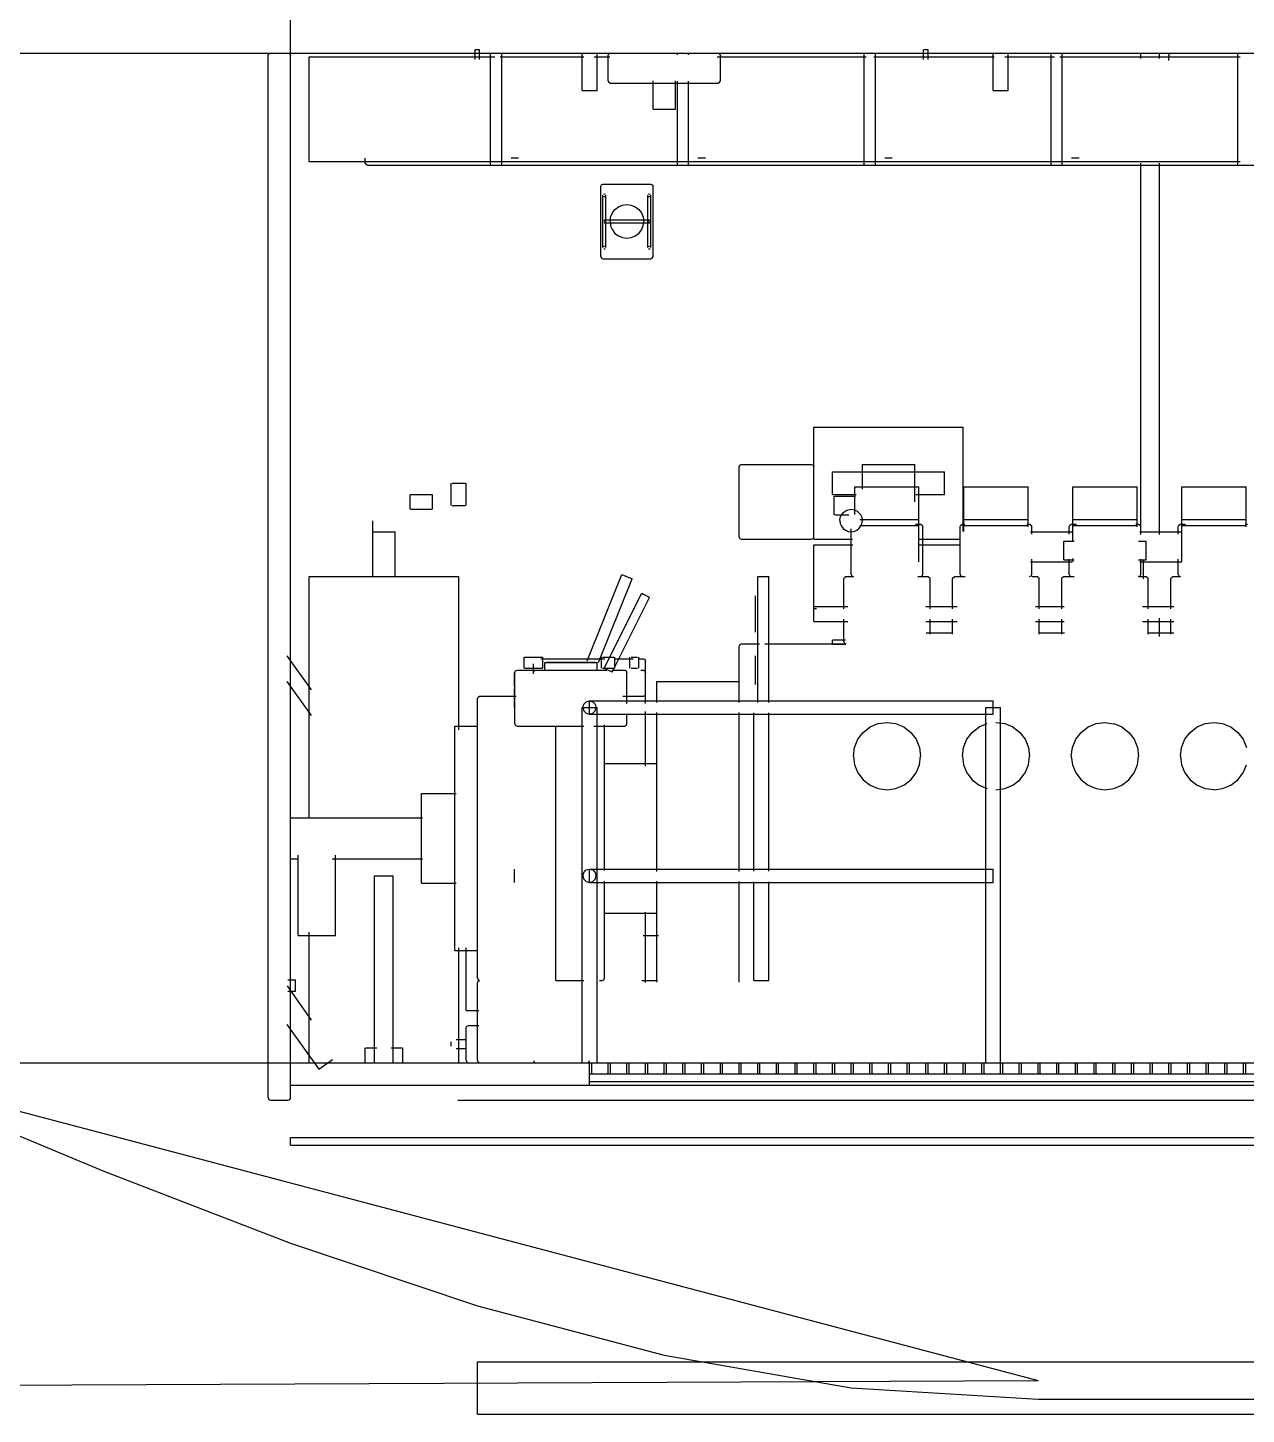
# Model space of a CAD drawing. Extents: x 5 to 836, y 5 to 589.
# Drawn here: x 188.9 to 254.1, y 259.2 to 333.4 of the extents above; entities that cross this region are included whole.
import ezdxf

# ---------------------------------------------------------------- set-up
doc = ezdxf.new("R2010")
doc.units = 0
doc.linetypes.add('DASHED', pattern=[4.5, 3, -1.5])
for name, color, linetype in [('CUT', 7, 'CONTINUOUS'), ('DETAIL', 8, 'CONTINUOUS'), ('MARKING', 4, 'DASHED'), ('OUTLINE', 7, 'CONTINUOUS')]:
    doc.layers.add(name, color=color, linetype=linetype)

msp = doc.modelspace()

# ---------------------------------------------------------------- linework, layer by layer
at = {"layer": 'CUT'}
for p, q in [((203, 332), (203, 339.6)), ((201.8, 276.12), (201.8, 331.88)), ((201.81, 331.92), (201.84, 331.96)), ((201.87, 331.98), (201.92, 332)), ((201.92, 332), (202.88, 332)), ((202.92, 331.99), (202.96, 331.96)), ((202.98, 331.93), (203, 331.88)), ((203, 332), (554.2, 332)), ((203, 276.12), (203, 331.88)), ((220, 330.52), (220, 331.88)), ((220.01, 331.91), (220.04, 331.96)), ((220.06, 331.98), (220.12, 332)), ((225.91, 331.99), (225.96, 331.96)), ((225.98, 331.94), (226, 331.88)), ((226, 330.52), (226, 331.88)), ((220, 330.52), (220.02, 330.46)), ((220.04, 330.44), (220.09, 330.41)), ((220.12, 330.4), (225.88, 330.4)), ((225.88, 330.4), (225.94, 330.42)), ((225.96, 330.44), (225.99, 330.49)), ((105, 297.6), (193, 274.21)), ((203, 278), (219.12, 278)), ((219, 276.8), (219, 278)), ((219, 277.4), (219.12, 277.4)), ((219.12, 277.4), (219.12, 278)), ((220, 278), (220.12, 278)), ((220, 277.4), (220, 278)), ((220, 277.4), (220.12, 277.4)), ((220.12, 277.4), (220.12, 278)), ((221, 278), (221.12, 278)), ((221, 277.4), (221, 278)), ((221, 277.4), (221.12, 277.4)), ((221.12, 277.4), (221.12, 278)), ((222, 278), (222.12, 278)), ((222, 277.4), (222, 278)), ((222, 277.4), (222.12, 277.4)), ((222.12, 277.4), (222.12, 278)), ((223, 278), (223.12, 278)), ((223, 277.4), (223, 278)), ((223, 277.4), (223.12, 277.4)), ((223.12, 277.4), (223.12, 278)), ((224, 278), (224.12, 278)), ((224, 277.4), (224, 278)), ((224, 277.4), (224.12, 277.4)), ((224.12, 277.4), (224.12, 278)), ((225, 278), (225.12, 278)), ((225, 277.4), (225, 278)), ((225, 277.4), (225.12, 277.4)), ((225.12, 277.4), (225.12, 278)), ((226, 278), (226.12, 278)), ((226, 277.4), (226, 278)), ((226, 277.4), (226.12, 277.4)), ((226.12, 277.4), (226.12, 278)), ((227, 278), (227.12, 278)), ((227, 277.4), (227, 278)), ((227, 277.4), (227.12, 277.4)), ((227.12, 277.4), (227.12, 278)), ((228, 278), (228.12, 278)), ((228, 277.4), (228, 278)), ((228, 277.4), (228.12, 277.4)), ((228.12, 277.4), (228.12, 278)), ((229, 278), (229.12, 278)), ((229, 277.4), (229, 278)), ((229, 277.4), (229.12, 277.4)), ((229.12, 277.4), (229.12, 278)), ((230, 278), (230.12, 278)), ((230, 277.4), (230, 278)), ((230, 277.4), (230.12, 277.4)), ((230.12, 277.4), (230.12, 278)), ((231, 278), (231.12, 278)), ((231, 277.4), (231, 278)), ((231, 277.4), (231.12, 277.4)), ((231.12, 277.4), (231.12, 278)), ((232, 278), (232.12, 278)), ((232, 277.4), (232, 278)), ((232, 277.4), (232.12, 277.4)), ((232.12, 277.4), (232.12, 278)), ((233, 278), (233.12, 278)), ((233, 277.4), (233, 278)), ((233, 277.4), (233.12, 277.4)), ((233.12, 277.4), (233.12, 278)), ((234, 278), (234.12, 278)), ((234, 277.4), (234, 278)), ((234, 277.4), (234.12, 277.4)), ((234.12, 277.4), (234.12, 278)), ((235, 278), (235.12, 278)), ((235, 277.4), (235, 278)), ((235, 277.4), (235.12, 277.4)), ((235.12, 277.4), (235.12, 278)), ((236, 278), (236.12, 278)), ((236, 277.4), (236, 278)), ((236, 277.4), (236.12, 277.4)), ((236.12, 277.4), (236.12, 278)), ((237, 278), (237.12, 278)), ((237, 277.4), (237, 278)), ((237, 277.4), (237.12, 277.4)), ((237.12, 277.4), (237.12, 278)), ((238, 278), (238.12, 278)), ((238, 277.4), (238, 278)), ((238, 277.4), (238.12, 277.4)), ((238.12, 277.4), (238.12, 278)), ((239, 278), (239.12, 278)), ((239, 277.4), (239, 278)), ((239, 277.4), (239.12, 277.4)), ((239.12, 277.4), (239.12, 278)), ((240, 278), (240.12, 278)), ((240, 277.4), (240, 278)), ((240, 277.4), (240.12, 277.4)), ((240.12, 277.4), (240.12, 278)), ((241, 278), (241.12, 278)), ((241, 277.4), (241, 278)), ((241, 277.4), (241.12, 277.4)), ((241.12, 277.4), (241.12, 278)), ((242, 278), (242.12, 278)), ((242, 277.4), (242, 278)), ((242, 277.4), (242.12, 277.4)), ((242.12, 277.4), (242.12, 278)), ((243, 278), (243.12, 278)), ((243, 277.4), (243, 278)), ((243, 277.4), (243.12, 277.4)), ((243.12, 277.4), (243.12, 278)), ((244, 278), (244.12, 278)), ((244, 277.4), (244, 278)), ((244, 277.4), (244.12, 277.4)), ((244.12, 277.4), (244.12, 278)), ((245, 278), (245.12, 278)), ((245, 277.4), (245, 278)), ((245, 277.4), (245.12, 277.4)), ((245.12, 277.4), (245.12, 278)), ((246, 278), (246.12, 278)), ((246, 277.4), (246, 278)), ((246, 277.4), (246.12, 277.4)), ((246.12, 277.4), (246.12, 278)), ((247, 278), (247.12, 278)), ((247, 277.4), (247, 278)), ((247, 277.4), (247.12, 277.4)), ((247.12, 277.4), (247.12, 278)), ((248, 278), (248.12, 278)), ((248, 277.4), (248, 278)), ((248, 277.4), (248.12, 277.4)), ((248.12, 277.4), (248.12, 278)), ((249, 278), (249.12, 278)), ((249, 277.4), (249, 278)), ((249, 277.4), (249.12, 277.4)), ((249.12, 277.4), (249.12, 278)), ((250, 278), (250.12, 278)), ((250, 277.4), (250, 278)), ((250, 277.4), (250.12, 277.4)), ((250.12, 277.4), (250.12, 278)), ((251, 278), (251.12, 278)), ((251, 277.4), (251, 278)), ((251, 277.4), (251.12, 277.4)), ((251.12, 277.4), (251.12, 278)), ((252, 278), (252.12, 278)), ((252, 277.4), (252, 278)), ((252, 277.4), (252.12, 277.4)), ((252.12, 277.4), (252.12, 278)), ((253, 278), (253.12, 278)), ((253, 277.4), (253, 278)), ((253, 277.4), (253.12, 277.4)), ((253.12, 277.4), (253.12, 278)), ((254, 278), (254.12, 278)), ((254, 277.4), (254, 278)), ((254, 277.4), (254.12, 277.4)), ((254.12, 277.4), (254.12, 278)), ((203, 276.8), (219, 276.8)), ((183, 276.37), (193, 272.21)), ((201.8, 276.12), (201.82, 276.07)), ((201.84, 276.04), (201.88, 276.01)), ((201.92, 276), (202.88, 276)), ((202.88, 276), (202.93, 276.02)), ((202.96, 276.04), (202.99, 276.08)), ((193, 274.21), (243, 261)), ((203, 273.6), (203, 274)), ((203, 274), (313, 274)), ((203, 273.6), (313, 273.6)), ((193, 272.21), (203, 268.35)), ((203, 268.35), (213, 265)), ((213, 265), (223, 262.36)), ((213, 262), (533, 262)), ((213, 259.2), (213, 262)), ((223, 262.36), (233, 260.62)), ((105, 260.4), (243, 261)), ((233, 260.62), (243, 260)), ((243, 260), (543, 260)), ((213, 259.2), (533, 259.2))]:
    msp.add_line(p, q, dxfattribs=at)
at = {"layer": 'DETAIL'}
for p, q in [((203, 278), (203, 339.6)), ((161, 332), (554.2, 332)), ((204, 326.2), (204, 331.8)), ((212.9, 332.2), (213.1, 332.2)), ((213.7, 326), (213.7, 332)), ((214.3, 326), (214.3, 332)), ((223.7, 331.9), (223.7, 332)), ((224.3, 331.9), (224.3, 332)), ((233.7, 326), (233.7, 332)), ((234.3, 326), (234.3, 332)), ((236.9, 332.2), (237.1, 332.2)), ((243.7, 326), (243.7, 332)), ((244.3, 326), (244.3, 332)), ((253.7, 326), (253.7, 332)), ((223.7, 326), (223.7, 330.5)), ((224.3, 326), (224.3, 330.5)), ((218.6, 330), (219.4, 330)), ((240.6, 330), (241.4, 330)), ((222.4, 329), (223.6, 329)), ((214.8, 326.4), (215.2, 326.4)), ((224.8, 326.4), (225.2, 326.4)), ((234.8, 326.4), (235.2, 326.4)), ((244.8, 326.4), (245.2, 326.4)), ((219.76, 324.46), (219.8, 324.47)), ((219.76, 324.34), (219.8, 324.33)), ((219.8, 324.47), (219.84, 324.46)), ((219.8, 324.33), (219.84, 324.34)), ((222.16, 324.46), (222.2, 324.47)), ((222.16, 324.34), (222.2, 324.33)), ((222.2, 324.47), (222.24, 324.46)), ((222.2, 324.33), (222.24, 324.34)), ((220.13, 323.23), (220.22, 323.45)), ((220.22, 323.45), (220.36, 323.64)), ((220.36, 323.64), (220.55, 323.78)), ((220.55, 323.78), (220.77, 323.87)), ((220.77, 323.87), (221, 323.9)), ((221, 323.9), (221.23, 323.87)), ((221.23, 323.87), (221.45, 323.78)), ((221.45, 323.78), (221.64, 323.64)), ((221.64, 323.64), (221.78, 323.45)), ((221.78, 323.45), (221.87, 323.23)), ((219.76, 323.06), (219.8, 323.07)), ((219.76, 322.94), (219.8, 322.93)), ((219.8, 323.07), (219.84, 323.06)), ((219.8, 323), (219.8, 323.04)), ((219.8, 322.93), (219.84, 322.94)), ((220.1, 323), (220.13, 323.23)), ((220.1, 323), (220.13, 322.77)), ((220.13, 322.77), (220.22, 322.55)), ((221.78, 322.55), (221.87, 322.77)), ((221.87, 323.23), (221.9, 323)), ((221.87, 322.77), (221.9, 323)), ((222.16, 323.06), (222.2, 323.07)), ((222.16, 322.94), (222.2, 322.93)), ((222.2, 323.07), (222.24, 323.06)), ((222.2, 322.96), (222.2, 323)), ((222.2, 322.93), (222.24, 322.94)), ((220.22, 322.55), (220.36, 322.36)), ((220.36, 322.36), (220.55, 322.22)), ((220.55, 322.22), (220.77, 322.13)), ((220.77, 322.13), (221, 322.1)), ((221, 322.1), (221.23, 322.13)), ((221.23, 322.13), (221.45, 322.22)), ((221.45, 322.22), (221.64, 322.36)), ((221.64, 322.36), (221.78, 322.55)), ((219.76, 321.66), (219.8, 321.67)), ((219.76, 321.54), (219.8, 321.53)), ((219.8, 321.67), (219.84, 321.66)), ((219.8, 321.53), (219.84, 321.54)), ((222.16, 321.66), (222.2, 321.67)), ((222.16, 321.54), (222.2, 321.53)), ((222.2, 321.67), (222.24, 321.66)), ((222.2, 321.53), (222.24, 321.54)), ((231, 312), (239, 312)), ((231, 306), (231, 312)), ((239, 306.42), (239, 312)), ((233.6, 310), (236.4, 310)), ((233.6, 308.67), (233.6, 310)), ((236.4, 308), (236.4, 310)), ((232, 309.6), (238, 309.6)), ((232, 308.4), (232, 309.6)), ((238, 308.4), (238, 309.6)), ((211.65, 309), (212.35, 309)), ((233.2, 307.32), (233.2, 308.8)), ((236.63, 304.8), (236.63, 308.8)), ((239.03, 306.41), (239.03, 308.8)), ((242.47, 306.67), (242.47, 308.8)), ((244.87, 305.92), (244.87, 308.8)), ((248.3, 306.67), (248.3, 308.8)), ((250.7, 304.8), (250.7, 308.8)), ((254.13, 306.67), (254.13, 308.8)), ((209.42, 308.4), (210.58, 308.4)), ((211.65, 307.8), (212.35, 307.8)), ((232, 308.4), (233.26, 308.4)), ((232.13, 308.3), (233.23, 308.3)), ((236.47, 308.4), (238, 308.4)), ((209.42, 307.6), (210.58, 307.6)), ((232.13, 307.3), (232.88, 307.3)), ((232.4, 307), (232.42, 307.16)), ((232.42, 307.16), (232.48, 307.3)), ((232.48, 307.3), (232.58, 307.42)), ((232.58, 307.42), (232.7, 307.52)), ((232.7, 307.52), (232.84, 307.58)), ((232.84, 307.58), (233, 307.6)), ((233, 307.6), (233.16, 307.58)), ((233.16, 307.58), (233.3, 307.52)), ((233.3, 307.52), (233.42, 307.42)), ((233.42, 307.42), (233.52, 307.3)), ((233.52, 307.3), (233.58, 307.16)), ((233.58, 307.16), (233.6, 307)), ((207.4, 306.4), (208.6, 306.4)), ((232.4, 307), (232.42, 306.84)), ((232.42, 306.84), (232.48, 306.7)), ((232.48, 306.7), (232.58, 306.58)), ((232.58, 306.58), (232.7, 306.48)), ((232.7, 306.48), (232.84, 306.42)), ((232.84, 306.42), (233, 306.4)), ((233, 306.4), (233.16, 306.42)), ((233.16, 306.42), (233.3, 306.48)), ((233.3, 306.48), (233.42, 306.58)), ((233.42, 306.58), (233.52, 306.7)), ((233.52, 306.7), (233.58, 306.84)), ((233.58, 306.84), (233.6, 307)), ((231, 306), (233.07, 306)), ((231, 301.6), (231, 305.7)), ((236.66, 306), (238.86, 306)), ((244.87, 304.8), (244.87, 304.97)), ((248.65, 303.88), (248.65, 304.92)), ((220.72, 304.11), (221.28, 303.89)), ((204, 304), (212, 304)), ((228, 304), (228.6, 304)), ((228, 297.27), (228, 304)), ((228.6, 297.27), (228.6, 304)), ((221.81, 303.09), (222.19, 302.91)), ((232, 300.4), (232, 300.6)), ((215.52, 299.7), (216.48, 299.7)), ((219.69, 299.7), (220.31, 299.7)), ((221.23, 299.7), (221.57, 299.7)), ((215.52, 299.1), (216.48, 299.1)), ((216.6, 299.4), (219.4, 299.4)), ((216.6, 299), (219.4, 299)), ((219.69, 299.1), (220.31, 299.1)), ((219.81, 299.09), (220.19, 298.91)), ((221.23, 299.1), (221.57, 299.1)), ((222.6, 297.27), (222.6, 298.4)), ((227, 297.27), (227, 298.4)), ((105, 297.6), (193, 274.21)), ((218.6, 297), (219.4, 297)), ((218.64, 297), (218.69, 297.18)), ((218.64, 297), (218.69, 296.82)), ((218.69, 297.18), (218.82, 297.31)), ((218.69, 296.82), (218.82, 296.69)), ((218.82, 297.31), (219, 297.36)), ((218.82, 296.69), (219, 296.64)), ((219, 296.64), (219, 297.36)), ((219, 297.36), (219.18, 297.31)), ((219, 296.64), (219.18, 296.69)), ((219.18, 297.31), (219.31, 297.18)), ((219.18, 296.69), (219.31, 296.82)), ((219.31, 297.18), (219.36, 297)), ((219.31, 296.82), (219.36, 297)), ((222.6, 288.23), (222.6, 296.74)), ((227, 288.23), (227, 296.74)), ((240.2, 297), (241, 297)), ((240.6, 296.64), (240.6, 297.36)), ((211.8, 284), (211.8, 296)), ((213, 284), (213, 296)), ((217.2, 296), (218.69, 296)), ((233.64, 295.67), (234.02, 295.96)), ((234.02, 295.96), (234.45, 296.14)), ((234.45, 296.14), (234.92, 296.2)), ((234.92, 296.2), (235.38, 296.14)), ((235.38, 296.14), (235.82, 295.96)), ((235.82, 295.96), (236.19, 295.67)), ((239.48, 295.67), (239.85, 295.96)), ((239.85, 295.96), (240.28, 296.14)), ((240.75, 296.2), (241.22, 296.14)), ((241.22, 296.14), (241.65, 295.96)), ((241.65, 295.96), (242.02, 295.67)), ((245.31, 295.67), (245.68, 295.96)), ((245.68, 295.96), (246.12, 296.14)), ((246.12, 296.14), (246.58, 296.2)), ((246.58, 296.19), (247.05, 296.13)), ((247.05, 296.14), (247.48, 295.96)), ((247.48, 295.96), (247.86, 295.67)), ((251.14, 295.67), (251.52, 295.96)), ((251.52, 295.96), (251.95, 296.14)), ((251.95, 296.14), (252.42, 296.2)), ((252.42, 296.2), (252.88, 296.14)), ((252.88, 296.14), (253.32, 295.96)), ((253.32, 295.96), (253.69, 295.67)), ((233.18, 294.87), (233.36, 295.3)), ((233.36, 295.3), (233.64, 295.67)), ((236.19, 295.67), (236.48, 295.3)), ((236.48, 295.3), (236.66, 294.87)), ((239.01, 294.87), (239.19, 295.3)), ((239.19, 295.3), (239.48, 295.67)), ((242.02, 295.67), (242.31, 295.3)), ((242.31, 295.3), (242.49, 294.87)), ((244.84, 294.87), (245.02, 295.3)), ((245.02, 295.3), (245.31, 295.67)), ((247.86, 295.67), (248.14, 295.3)), ((248.14, 295.3), (248.32, 294.87)), ((250.68, 294.87), (250.86, 295.3)), ((250.86, 295.3), (251.14, 295.67)), ((253.69, 295.67), (253.98, 295.3)), ((253.98, 295.3), (254.16, 294.87)), ((233.12, 294.4), (233.18, 294.87)), ((236.66, 294.87), (236.72, 294.4)), ((238.95, 294.4), (239.01, 294.87)), ((242.49, 294.87), (242.55, 294.4)), ((244.78, 294.4), (244.84, 294.87)), ((248.32, 294.87), (248.38, 294.4)), ((250.62, 294.4), (250.68, 294.87)), ((219.8, 288.28), (219.8, 294)), ((233.12, 294.4), (233.18, 293.93)), ((233.18, 293.93), (233.36, 293.5)), ((236.48, 293.5), (236.66, 293.93)), ((236.66, 293.93), (236.72, 294.4)), ((238.95, 294.4), (239.01, 293.93)), ((239.01, 293.93), (239.19, 293.5)), ((242.31, 293.5), (242.49, 293.93)), ((242.49, 293.93), (242.55, 294.4)), ((244.78, 294.4), (244.84, 293.93)), ((244.84, 293.93), (245.02, 293.5)), ((248.14, 293.5), (248.32, 293.93)), ((248.32, 293.93), (248.38, 294.4)), ((250.62, 294.4), (250.68, 293.93)), ((250.68, 293.93), (250.86, 293.5)), ((253.98, 293.5), (254.16, 293.93)), ((233.36, 293.5), (233.64, 293.13)), ((233.64, 293.13), (234.02, 292.84)), ((235.82, 292.84), (236.19, 293.13)), ((236.19, 293.13), (236.48, 293.5)), ((239.19, 293.5), (239.48, 293.13)), ((239.48, 293.13), (239.85, 292.84)), ((241.65, 292.84), (242.02, 293.13)), ((242.02, 293.13), (242.31, 293.5)), ((245.02, 293.5), (245.31, 293.13)), ((245.31, 293.13), (245.68, 292.84)), ((247.48, 292.84), (247.86, 293.13)), ((247.86, 293.13), (248.14, 293.5)), ((250.86, 293.5), (251.14, 293.13)), ((251.14, 293.13), (251.52, 292.84)), ((253.32, 292.84), (253.69, 293.13)), ((253.69, 293.13), (253.98, 293.5)), ((210, 287.6), (210, 292.4)), ((234.02, 292.84), (234.45, 292.66)), ((234.45, 292.66), (234.92, 292.6)), ((234.92, 292.6), (235.38, 292.66)), ((235.38, 292.66), (235.82, 292.84)), ((239.85, 292.84), (240.28, 292.66)), ((240.75, 292.6), (241.22, 292.66)), ((241.22, 292.66), (241.65, 292.84)), ((245.68, 292.84), (246.12, 292.66)), ((246.12, 292.66), (246.58, 292.6)), ((246.58, 292.6), (247.05, 292.66)), ((247.05, 292.66), (247.48, 292.84)), ((251.52, 292.84), (251.95, 292.66)), ((251.95, 292.67), (252.42, 292.61)), ((252.42, 292.6), (252.88, 292.66)), ((252.88, 292.66), (253.32, 292.84)), ((203.4, 284.8), (203.4, 289.1)), ((205.4, 284.8), (205.4, 289.1)), ((207.5, 288), (208.5, 288)), ((218.64, 288), (218.69, 288.18)), ((218.64, 288), (218.69, 287.82)), ((218.69, 288.18), (218.82, 288.31)), ((218.69, 287.82), (218.82, 287.69)), ((218.82, 288.31), (219, 288.36)), ((219, 287.64), (219, 288.36)), ((219, 288.36), (219.18, 288.31)), ((219.18, 288.31), (219.31, 288.18)), ((219.18, 287.69), (219.31, 287.82)), ((219.31, 288.18), (219.36, 288)), ((219.31, 287.82), (219.36, 288)), ((240.6, 287.64), (240.6, 288.36)), ((218.82, 287.69), (219, 287.64)), ((219, 287.64), (219.18, 287.69)), ((219.8, 286), (219.8, 287.72)), ((222.6, 282.31), (222.6, 287.72)), ((227, 282.31), (227, 287.69)), ((212.4, 280.8), (212.4, 284.14)), ((202.86, 282.43), (203.26, 282.43)), ((202.86, 281.83), (203.26, 281.83)), ((203.26, 281.83), (203.26, 282.43)), ((217.2, 282.4), (218.69, 282.4)), ((227.8, 282.4), (228.6, 282.4)), ((211.6, 278.88), (211.6, 279.12)), ((212.4, 278.83), (212.4, 279.17)), ((204.51, 277.65), (205.24, 278.17)), ((207.03, 278.8), (207.62, 278.8)), ((208.38, 278.8), (208.97, 278.8)), ((184.86, 278), (203, 278)), ((204, 278), (313.14, 278)), ((219, 276.8), (219, 278)), ((219, 277.4), (281, 277.4)), ((219.12, 277.4), (219.12, 278)), ((220, 277.4), (220, 278)), ((220.12, 277.4), (220.12, 278)), ((221, 277.4), (221, 278)), ((221.12, 277.4), (221.12, 278)), ((222, 277.4), (222, 278)), ((222.12, 277.4), (222.12, 278)), ((223, 277.4), (223, 278)), ((223.12, 277.4), (223.12, 278)), ((224, 277.4), (224, 278)), ((224.12, 277.4), (224.12, 278)), ((225, 277.4), (225, 278)), ((225.12, 277.4), (225.12, 278)), ((226, 277.4), (226, 278)), ((226.12, 277.4), (226.12, 278)), ((227, 277.4), (227, 278)), ((227.12, 277.4), (227.12, 278)), ((228, 277.4), (228, 278)), ((228.12, 277.4), (228.12, 278)), ((229, 277.4), (229, 278)), ((229.12, 277.4), (229.12, 278)), ((230, 277.4), (230, 278)), ((230.12, 277.4), (230.12, 278)), ((231, 277.4), (231, 278)), ((231.12, 277.4), (231.12, 278)), ((232, 277.4), (232, 278)), ((232.12, 277.4), (232.12, 278)), ((233, 277.4), (233, 278)), ((233.12, 277.4), (233.12, 278)), ((234, 277.4), (234, 278)), ((234.12, 277.4), (234.12, 278)), ((235, 277.4), (235, 278)), ((235.12, 277.4), (235.12, 278)), ((236, 277.4), (236, 278)), ((236.12, 277.4), (236.12, 278)), ((237, 277.4), (237, 278)), ((237.12, 277.4), (237.12, 278)), ((238, 277.4), (238, 278)), ((238.12, 277.4), (238.12, 278)), ((239, 277.4), (239, 278)), ((239.12, 277.4), (239.12, 278)), ((240, 277.4), (240, 278)), ((240.12, 277.4), (240.12, 278)), ((241, 277.4), (241, 278)), ((241.12, 277.4), (241.12, 278)), ((242, 277.4), (242, 278)), ((242.12, 277.4), (242.12, 278)), ((243, 277.4), (243, 278)), ((243.12, 277.4), (243.12, 278)), ((244, 277.4), (244, 278)), ((244.12, 277.4), (244.12, 278)), ((245, 277.4), (245, 278)), ((245.12, 277.4), (245.12, 278)), ((246, 277.4), (246, 278)), ((246.12, 277.4), (246.12, 278)), ((247, 277.4), (247, 278)), ((247.12, 277.4), (247.12, 278)), ((248, 277.4), (248, 278)), ((248.12, 277.4), (248.12, 278)), ((249, 277.4), (249, 278)), ((249.12, 277.4), (249.12, 278)), ((250, 277.4), (250, 278)), ((250.12, 277.4), (250.12, 278)), ((251, 277.4), (251, 278)), ((251.12, 277.4), (251.12, 278)), ((252, 277.4), (252, 278)), ((252.12, 277.4), (252.12, 278)), ((253, 277.4), (253, 278)), ((253.12, 277.4), (253.12, 278)), ((254, 277.4), (254, 278)), ((254.12, 277.4), (254.12, 278)), ((208.98, 276.8), (313.14, 276.8)), ((219, 277), (281, 277)), ((211.96, 276), (554.2, 276)), ((193, 274.21), (243, 261)), ((220.35, 274), (313, 274)), ((222.17, 273.6), (313, 273.6)), ((213, 259.2), (213, 262)), ((213, 262), (533, 262)), ((105, 260.4), (243, 261)), ((213, 259.2), (533, 259.2))]:
    msp.add_line(p, q, dxfattribs=at)
at = {"layer": 'MARKING'}
for p, q in [((242.59, 306.4), (244.83, 306.4)), ((248.45, 306.4), (250.69, 306.4)), ((244.38, 304.9), (244.38, 305.9)), ((244.38, 305.9), (244.93, 305.9)), ((248.37, 305.9), (248.78, 305.9)), ((248.78, 304.9), (248.78, 305.9)), ((242.59, 304.8), (244.83, 304.8)), ((244.38, 304.9), (244.93, 304.9)), ((248.37, 304.9), (248.78, 304.9)), ((248.45, 304.8), (250.69, 304.8)), ((212, 297.65), (212, 298.35)), ((214.98, 297), (214.98, 298)), ((212, 295.8), (212, 296.6)), ((214.98, 287.65), (214.98, 288.35))]:
    msp.add_line(p, q, dxfattribs=at)
at = {"layer": 'OUTLINE'}
for p, q in [((201.8, 331.88), (201.84, 331.96)), ((201.8, 276.12), (201.8, 331.88)), ((201.84, 331.96), (201.92, 332)), ((201.92, 332), (202.88, 332)), ((202.88, 332), (202.96, 331.96)), ((202.96, 331.96), (203, 331.88)), ((203, 276.12), (203, 331.88)), ((204, 331.8), (213.93, 331.8)), ((212.88, 331.65), (212.88, 332.2)), ((213.12, 331.65), (213.12, 332.2)), ((213.7, 332), (214.3, 332)), ((214.21, 331.8), (218.69, 331.8)), ((218.6, 330), (218.6, 332)), ((218.65, 332), (219.35, 332)), ((219.25, 331.8), (220.09, 331.8)), ((219.4, 330), (219.4, 332)), ((220, 331.88), (220.04, 331.96)), ((220, 330.52), (220, 331.88)), ((220.04, 331.96), (220.12, 332)), ((220.12, 332), (225.88, 332)), ((225.83, 331.8), (233.8, 331.8)), ((225.88, 332), (225.96, 331.96)), ((225.96, 331.96), (226, 331.88)), ((226, 330.52), (226, 331.88)), ((233.7, 332), (234.3, 332)), ((234.22, 331.8), (240.66, 331.8)), ((236.88, 331.65), (236.88, 332.2)), ((237.12, 331.65), (237.12, 332.2)), ((240.6, 330), (240.6, 332)), ((240.65, 332), (241.35, 332)), ((241.22, 331.8), (243.88, 331.8)), ((241.4, 330), (241.4, 332)), ((243.7, 332), (244.3, 332)), ((244.16, 331.8), (253.81, 331.8)), ((248.5, 331.72), (248.5, 332)), ((249.5, 331.72), (249.5, 332)), ((250, 331.88), (250.04, 331.96)), ((250, 331.61), (250, 331.88)), ((250.04, 331.96), (250.12, 332)), ((250.12, 332), (255.88, 332)), ((220, 330.52), (220.04, 330.44)), ((220.04, 330.44), (220.12, 330.4)), ((220.12, 330.4), (225.88, 330.4)), ((222.4, 329), (222.4, 330.51)), ((223.6, 329), (223.6, 330.51)), ((225.88, 330.4), (225.96, 330.44)), ((225.96, 330.44), (226, 330.52)), ((218.8, 330), (219.2, 330)), ((240.8, 330), (241.2, 330)), ((207, 326.12), (207, 326.39)), ((204, 326.2), (253.81, 326.2)), ((207, 326.12), (207.04, 326.04)), ((207.04, 326.04), (207.12, 326)), ((207.12, 326), (277.67, 326)), ((248.5, 306.26), (248.5, 326.12)), ((249.5, 306.26), (249.5, 326.12)), ((219.6, 324.88), (219.64, 324.96)), ((219.6, 321.12), (219.6, 324.88)), ((219.64, 324.96), (219.72, 325)), ((219.72, 325), (222.28, 325)), ((222.28, 325), (222.36, 324.96)), ((222.36, 324.96), (222.4, 324.88)), ((222.4, 321.12), (222.4, 324.88)), ((219.72, 321.6), (219.72, 324.4)), ((219.88, 321.6), (219.88, 324.4)), ((222.12, 321.6), (222.12, 324.4)), ((222.28, 321.6), (222.28, 324.4)), ((219.8, 323.08), (222.2, 323.08)), ((219.8, 322.92), (222.2, 322.92)), ((219.6, 321.12), (219.64, 321.04)), ((222.36, 321.04), (222.4, 321.12)), ((219.64, 321.04), (219.72, 321)), ((219.72, 321), (222.28, 321)), ((222.28, 321), (222.36, 321.04)), ((227.04, 309.96), (227.12, 310)), ((227.12, 310), (230.88, 310)), ((230.88, 310), (230.96, 309.96)), ((227, 309.88), (227.04, 309.96)), ((227, 306.12), (227, 309.88)), ((230.96, 309.96), (231, 309.88)), ((231, 306.12), (231, 309.88)), ((211.6, 307.8), (211.6, 309)), ((212.4, 307.8), (212.4, 309)), ((233.2, 308.8), (236.63, 308.8)), ((239.03, 308.8), (242.47, 308.8)), ((244.87, 308.8), (248.3, 308.8)), ((250.7, 308.8), (254.13, 308.8)), ((209.4, 307.6), (209.4, 308.4)), ((210.6, 307.6), (210.6, 308.4)), ((232.1, 307.3), (232.1, 308.3)), ((233.47, 307.06), (236.63, 307.06)), ((239.03, 307.06), (242.47, 307.06)), ((244.87, 307.06), (248.3, 307.06)), ((250.7, 307.06), (254.13, 307.06)), ((207.4, 304), (207.4, 306.98)), ((208.6, 304), (208.6, 306.4)), ((233, 304.12), (233, 306.55)), ((233.47, 306.74), (236.63, 306.74)), ((236.44, 306.8), (236.71, 306.8)), ((236.71, 306.8), (236.8, 306.76)), ((236.8, 306.76), (236.83, 306.68)), ((236.83, 304.12), (236.83, 306.68)), ((238.83, 306.68), (238.87, 306.76)), ((238.83, 304.12), (238.83, 306.68)), ((238.87, 306.76), (238.95, 306.8)), ((238.95, 306.8), (239.09, 306.8)), ((239.03, 306.74), (242.47, 306.74)), ((242.41, 306.8), (242.55, 306.8)), ((242.55, 306.8), (242.63, 306.76)), ((242.63, 306.76), (242.67, 306.68)), ((242.67, 306.28), (242.67, 306.68)), ((244.67, 306.68), (244.7, 306.76)), ((244.67, 306.28), (244.67, 306.68)), ((244.7, 306.76), (244.79, 306.8)), ((244.79, 306.8), (245.06, 306.8)), ((244.87, 306.74), (248.3, 306.74)), ((248.24, 306.8), (248.38, 306.8)), ((248.38, 306.8), (248.46, 306.76)), ((248.46, 306.76), (248.5, 306.68)), ((250.5, 306.68), (250.54, 306.76)), ((250.5, 306.28), (250.5, 306.68)), ((250.54, 306.76), (250.62, 306.8)), ((250.62, 306.8), (250.9, 306.8)), ((250.7, 306.74), (254.13, 306.74)), ((254.08, 306.8), (254.21, 306.8)), ((227, 306.12), (227.04, 306.04)), ((227.04, 306.04), (227.12, 306)), ((227.12, 306), (230.88, 306)), ((230.88, 306), (230.96, 306.04)), ((230.96, 306.04), (231, 306.12)), ((231, 305.7), (233.09, 305.7)), ((236.58, 305.7), (238.82, 305.7)), ((242.67, 304.12), (242.67, 304.93)), ((244.67, 304.12), (244.67, 304.93)), ((248.5, 304.12), (248.5, 304.93)), ((250.5, 304.12), (250.5, 304.93)), ((218.88, 299.5), (220.72, 304.11)), ((220.86, 304.06), (221.28, 303.89)), ((233, 304.12), (233.04, 304.04)), ((236.8, 304.04), (236.83, 304.12)), ((238.83, 304.12), (238.87, 304.04)), ((242.63, 304.04), (242.67, 304.12)), ((244.67, 304.12), (244.7, 304.04)), ((248.46, 304.04), (248.5, 304.12)), ((250.5, 304.12), (250.54, 304.04)), ((204, 291.14), (204, 304)), ((212, 295.89), (212, 304)), ((219.48, 299.4), (221.28, 303.89)), ((232.6, 303.88), (232.64, 303.96)), ((232.6, 302.27), (232.6, 303.88)), ((232.64, 303.96), (232.72, 304)), ((232.72, 304), (233.13, 304)), ((233.04, 304.04), (233.12, 304)), ((236.56, 304), (237.11, 304)), ((236.71, 304), (236.8, 304.04)), ((237.11, 304), (237.2, 303.96)), ((237.2, 303.96), (237.23, 303.88)), ((237.23, 302.27), (237.23, 303.88)), ((238.43, 303.88), (238.47, 303.96)), ((238.43, 302.27), (238.43, 303.88)), ((238.47, 303.96), (238.55, 304)), ((238.55, 304), (239.1, 304)), ((238.87, 304.04), (238.95, 304)), ((242.55, 304), (242.63, 304.04)), ((242.67, 304), (242.95, 304)), ((242.95, 304), (243.03, 303.96)), ((243.03, 303.96), (243.07, 303.88)), ((243.07, 302.27), (243.07, 303.88)), ((244.27, 303.88), (244.3, 303.96)), ((244.27, 302.27), (244.27, 303.88)), ((244.3, 303.96), (244.39, 304)), ((244.39, 304), (244.94, 304)), ((244.7, 304.04), (244.79, 304)), ((248.37, 304), (248.78, 304)), ((248.38, 304), (248.46, 304.04)), ((248.78, 304), (248.86, 303.96)), ((248.86, 303.96), (248.9, 303.88)), ((248.9, 302.27), (248.9, 303.88)), ((250.1, 303.88), (250.14, 303.96)), ((250.1, 302.27), (250.1, 303.88)), ((250.14, 303.96), (250.22, 304)), ((250.22, 304), (250.63, 304)), ((250.54, 304.04), (250.62, 304)), ((219.79, 299.11), (221.79, 303.11)), ((220.21, 298.89), (222.21, 302.89)), ((221.79, 303.11), (221.89, 303.05)), ((222.11, 302.95), (222.21, 302.89)), ((227.88, 301.03), (227.88, 302.97)), ((231, 302.4), (232.82, 302.4)), ((231, 302.3), (231.14, 302.3)), ((237, 302.4), (238.68, 302.4)), ((242.87, 302.4), (244.4, 302.4)), ((248.59, 302.4), (250.27, 302.4)), ((231, 301.6), (232.82, 301.6)), ((232.6, 300.52), (232.6, 301.73)), ((237, 301.6), (238.68, 301.6)), ((237.23, 300.92), (237.23, 301.73)), ((238.43, 300.92), (238.43, 301.73)), ((242.87, 301.6), (244.4, 301.6)), ((243.07, 300.92), (243.07, 301.73)), ((244.27, 300.92), (244.27, 301.73)), ((248.59, 301.6), (250.27, 301.6)), ((248.9, 300.92), (248.9, 301.73)), ((249.5, 300.8), (249.5, 301.78)), ((250.1, 300.92), (250.1, 301.73)), ((227, 300.28), (227.04, 300.36)), ((227.04, 300.36), (227.12, 300.4)), ((227.12, 300.4), (228.1, 300.4)), ((228.38, 300.4), (232.71, 300.4)), ((232, 300.62), (232.7, 300.62)), ((232, 300.38), (232.7, 300.38)), ((232.6, 300.52), (232.64, 300.44)), ((232.64, 300.44), (232.72, 300.4)), ((237.02, 301), (238.42, 301)), ((243.02, 301), (244.41, 301)), ((248.87, 301), (250.27, 301)), ((202.81, 299.77), (204.11, 297.94)), ((215.5, 299.1), (215.5, 299.7)), ((216.39, 299.6), (219.82, 299.6)), ((216.5, 299.1), (216.5, 299.7)), ((219.64, 299.1), (219.64, 299.7)), ((220.36, 299.1), (220.36, 299.7)), ((220.37, 299.6), (221.33, 299.6)), ((221.16, 299.1), (221.16, 299.7)), ((221.61, 299.6), (221.88, 299.6)), ((221.64, 299.1), (221.64, 299.7)), ((221.88, 299.6), (221.96, 299.56)), ((227, 298.33), (227, 300.28)), ((227.88, 298.23), (227.88, 299.77)), ((215, 298.88), (215.04, 298.96)), ((215, 296.12), (215, 298.88)), ((215.04, 298.96), (215.12, 299)), ((215.12, 299), (216.63, 299)), ((216, 298.8), (216, 299.34)), ((216, 298.88), (216.04, 298.96)), ((216.04, 298.96), (216.12, 299)), ((216.6, 299), (216.6, 299.4)), ((216.7, 299.42), (219.3, 299.42)), ((219.23, 299), (219.92, 299)), ((219.4, 299), (219.4, 299.4)), ((219.81, 299.09), (220.19, 298.91)), ((220.19, 299), (220.88, 299)), ((220.88, 299), (220.96, 298.96)), ((220.96, 298.96), (221, 298.88)), ((221, 297.22), (221, 298.88)), ((221.74, 299), (221.88, 299)), ((221.88, 299), (221.96, 298.96)), ((221.96, 299.56), (222, 299.48)), ((221.96, 298.96), (222, 298.88)), ((222, 297.21), (222, 299.48)), ((202.81, 298.39), (204.11, 296.57)), ((214.98, 298.15), (214.98, 298.85)), ((222.6, 298.4), (227, 298.4)), ((213, 297.48), (213.04, 297.56)), ((213, 295.8), (213, 297.48)), ((213.04, 297.56), (213.12, 297.6)), ((213.12, 297.6), (215.07, 297.6)), ((220.78, 297.6), (221.88, 297.6)), ((221.88, 297.6), (221.96, 297.64)), ((221.96, 297.64), (222, 297.72)), ((218.6, 278), (218.6, 297)), ((219, 297.36), (240.6, 297.36)), ((219, 296.64), (240.6, 296.64)), ((219.4, 278), (219.4, 297)), ((221, 296.12), (221, 296.67)), ((222, 293.86), (222, 296.79)), ((227.8, 288.24), (227.8, 296.72)), ((228.6, 288.24), (228.6, 296.72)), ((240.2, 278), (240.2, 297)), ((241, 278), (241, 297)), ((211.8, 296), (213, 296)), ((215, 296.12), (215.04, 296.04)), ((215.04, 296.04), (215.12, 296)), ((215.12, 296), (217.31, 296)), ((217.2, 282.4), (217.2, 296)), ((219.23, 296), (220.88, 296)), ((219.8, 293.84), (219.8, 296.08)), ((220.88, 296), (220.96, 296.04)), ((220.96, 296.04), (221, 296.12)), ((219.8, 294), (222.6, 294)), ((210, 292.4), (211.87, 292.4)), ((203, 291.1), (210.06, 291.1)), ((203, 288.9), (203.42, 288.9)), ((205.22, 288.9), (210.06, 288.9)), ((207.5, 278), (207.5, 288)), ((208.5, 278), (208.5, 288)), ((219, 288.36), (240.6, 288.36)), ((210, 287.6), (211.87, 287.6)), ((219, 287.64), (240.6, 287.64)), ((227.8, 282.4), (227.8, 287.68)), ((228.6, 282.4), (228.6, 287.68)), ((219.8, 282.52), (219.8, 286.16)), ((219.8, 286), (222.6, 286)), ((222, 282.3), (222, 286.06)), ((203.4, 284.8), (205.4, 284.8)), ((204, 278), (204, 284.99)), ((221.87, 284.8), (222.69, 284.8)), ((212, 278), (212, 284.15)), ((213, 282.52), (213, 284.2)), ((211.8, 284), (213, 284)), ((202.82, 282.11), (204.11, 280.28)), ((213, 282.52), (213.04, 282.44)), ((213, 282.28), (213.04, 282.36)), ((213, 278.12), (213, 282.28)), ((213.04, 282.44), (213.12, 282.4)), ((213.04, 282.36), (213.12, 282.4)), ((219.54, 282.4), (219.68, 282.4)), ((219.68, 282.4), (219.76, 282.44)), ((219.76, 282.44), (219.8, 282.52)), ((221.8, 282.4), (222.64, 282.4)), ((212.4, 280.8), (213.07, 280.8)), ((202.81, 280.05), (204.51, 277.65)), ((212.4, 279.88), (212.44, 279.96)), ((212.4, 278.12), (212.4, 279.88)), ((212.44, 279.96), (212.52, 279.99)), ((212.52, 280), (213.07, 280)), ((211.87, 279.24), (212.4, 279.24)), ((204.51, 277.65), (205.24, 278.17)), ((207, 278), (207, 278.8)), ((209, 278), (209, 278.8)), ((211.87, 278.76), (212.4, 278.76)), ((212.4, 278.12), (212.44, 278.04)), ((213, 278.12), (213.04, 278.04)), ((216, 278.12), (216.04, 278.04)), ((218.96, 278.04), (219, 278.12)), ((212.44, 278.04), (212.52, 278)), ((212.52, 278), (219.14, 278)), ((213.04, 278.04), (213.12, 278)), ((216.04, 278.04), (216.12, 278)), ((218.88, 278), (218.96, 278.04)), ((201.8, 276.12), (201.84, 276.04)), ((201.84, 276.04), (201.92, 276)), ((201.92, 276), (202.88, 276)), ((202.88, 276), (202.96, 276.04)), ((202.96, 276.04), (203, 276.12))]:
    msp.add_line(p, q, dxfattribs=at)

doc.saveas('drawing.dxf')
